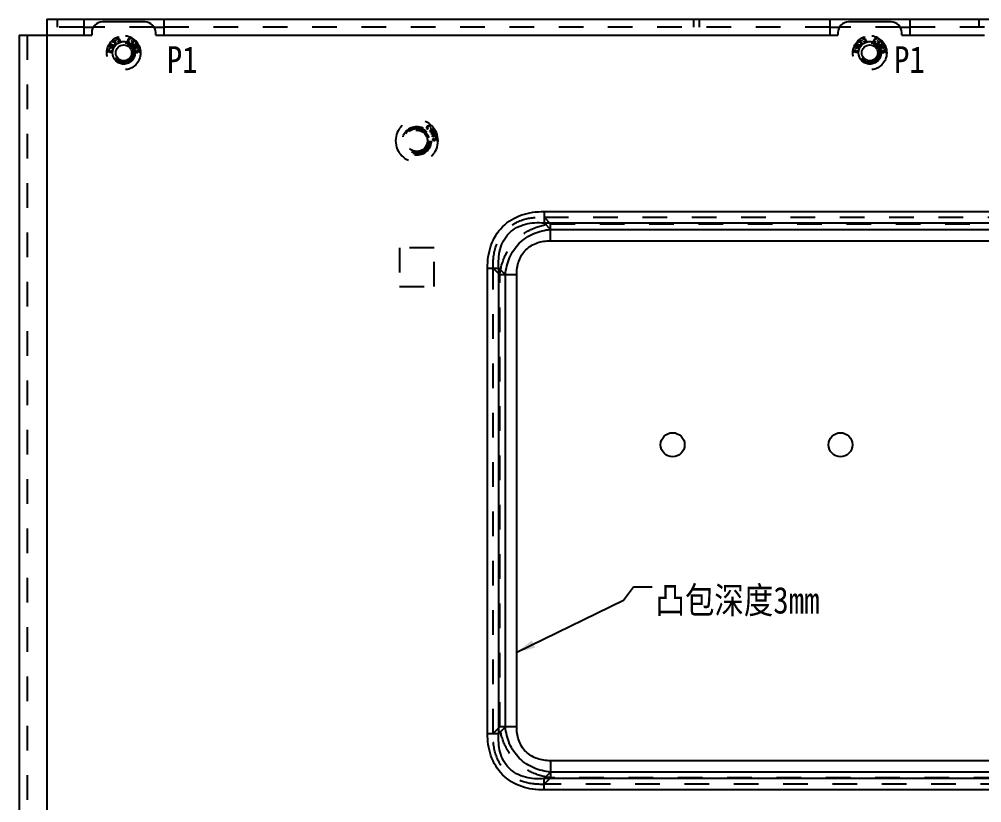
# Model space of a CAD drawing. Header units: millimetres. Extents: x -177 to 18421, y -5017 to 3255.
# Drawn here: x 14184.4 to 14365, y 1552.2 to 1699.2 of the extents above; entities that cross this region are included whole.
import ezdxf

# ---------------------------------------------------------------- set-up
doc = ezdxf.new("R2010")
doc.units = ezdxf.units.MM
doc.header["$LTSCALE"] = 46.255
doc.linetypes.add('HIDDEN', pattern=[0.2, 0.1, -0.1])
doc.layers.get('0').update_dxf_attribs({"linetype": 'CONTINUOUS'})
for name, color, linetype in [('02___PRT_ALL_AXES', 7, 'CONTINUOUS'), ('03___PRT_ALL_CURVES', 7, 'CONTINUOUS'), ('DEFAULT_2', 8, 'HIDDEN')]:
    doc.layers.add(name, color=color, linetype=linetype)
doc.styles.get("Standard").update_dxf_attribs({"font": 'txt', "width": 0.85})
doc.dimstyles.get("Standard").update_dxf_attribs({"dimtxt": 2.5, "dimasz": 3.5, "dimexe": 1.5, "dimexo": 1, "dimtad": 1, "dimdsep": 46, "dimtxsty": 'Standard', "dimblk": '_FILLED', "dimcen": 0.09, "dimadec": 0, "dimazin": 0, "dimtol": 1, "dimtp": 0.01, "dimtm": 0.01, "dimtfac": 1, "dimtofl": 0, "dimtmove": 0, "dimatfit": 3, "dimldrblk": '_FILLED', "dimfxl": 0, "dimtolj": 1, "dimarcsym": 0})

# ---------------------------------------------------------------- blocks, each defined once
blk = doc.blocks.new('_FILLED')
at = {"color": 0, "linetype": 'ByBlock'}
blk.add_solid([(0, 0), (-1, 0.214), (-1, -0.214)], dxfattribs=at)

msp = doc.modelspace()

# ---------------------------------------------------------------- linework, layer by layer
at = {"color": 3, "linetype": 'Continuous'}
for p, q in [((14189.608, 1699.177), (14189.608, 1518.427)), ((14189.608, 1699.177), (14638.408, 1699.177)), ((14196.508, 1699.177), (14196.508, 1696.177)), ((14208.008, 1698.677), (14200.008, 1698.677)), ((14211.508, 1699.177), (14211.508, 1696.177)), ((14336.508, 1699.177), (14336.508, 1696.177)), ((14348.008, 1698.677), (14340.008, 1698.677)), ((14351.508, 1699.177), (14351.508, 1696.177)), ((14184.408, 1696.177), (14184.408, 1519.677)), ((14184.408, 1696.177), (14198.008, 1696.177)), ((14198.008, 1696.677), (14198.008, 1696.177)), ((14210.008, 1696.177), (14210.008, 1696.677)), ((14210.008, 1696.177), (14338.008, 1696.177)), ((14338.008, 1696.677), (14338.008, 1696.177)), ((14350.008, 1696.177), (14350.008, 1696.677)), ((14350.008, 1696.177), (14365.508, 1696.177)), ((14282.872, 1663.119), (14282.872, 1660.998)), ((14282.872, 1663.119), (14545.144, 1663.119)), ((14282.872, 1660.998), (14284.115, 1659.755)), ((14282.872, 1660.998), (14545.145, 1660.998)), ((14284.115, 1657.634), (14284.115, 1659.755)), ((14284.115, 1659.755), (14543.904, 1659.755)), ((14284.115, 1657.634), (14543.902, 1657.634)), ((14272.266, 1565.241), (14272.266, 1652.513)), ((14272.266, 1652.513), (14274.387, 1652.513)), ((14274.387, 1565.241), (14274.387, 1652.513)), ((14274.387, 1652.513), (14275.63, 1651.27)), ((14275.63, 1566.483), (14275.63, 1651.27)), ((14277.751, 1651.27), (14275.63, 1651.27)), ((14277.751, 1566.483), (14277.751, 1651.27)), ((14274.387, 1565.241), (14275.63, 1566.483)), ((14277.751, 1566.483), (14275.63, 1566.483)), ((14272.266, 1565.241), (14274.387, 1565.241)), ((14284.115, 1560.119), (14284.115, 1557.998)), ((14543.902, 1560.119), (14284.115, 1560.119)), ((14282.872, 1556.755), (14284.115, 1557.998)), ((14543.902, 1557.998), (14284.115, 1557.998)), ((14282.872, 1554.634), (14282.872, 1556.755)), ((14545.144, 1556.755), (14282.872, 1556.755)), ((14545.144, 1554.634), (14282.872, 1554.634))]:
    msp.add_line(p, q, dxfattribs=at)
at = {"color": 7, "linetype": 'Continuous'}
for p, q in [((14196.508, 1697.677), (14198.317, 1697.677)), ((14209.699, 1697.677), (14211.508, 1697.677)), ((14336.508, 1697.677), (14338.317, 1697.677)), ((14349.699, 1697.677), (14351.508, 1697.677))]:
    msp.add_line(p, q, dxfattribs=at)
at = {"color": 3, "linetype": 'Continuous'}
for centre in [(14307.008, 1619.377), (14338.508, 1619.377)]:
    msp.add_circle(centre, 2.25, dxfattribs=at)
for centre, start, end in [((14200.008, 1696.677), 90, 180), ((14208.008, 1696.677), 0, 90), ((14340.008, 1696.677), 90, 180), ((14348.008, 1696.677), 0, 90)]:
    msp.add_arc(centre, 2, start, end, dxfattribs=at)
for points, knots in [([(14272.266, 1652.513), (14272.265, 1653.921), (14272.631, 1656.764), (14274.849, 1660.536), (14278.621, 1662.754), (14281.464, 1663.119), (14282.872, 1663.119)], [0, 0, 0, 0, 0.2504669, 0.4999978, 0.7495305, 1, 1, 1, 1]), ([(14274.387, 1652.513), (14274.298, 1653.676), (14274.386, 1656.045), (14276.069, 1659.317), (14279.34, 1661), (14281.709, 1661.088), (14282.872, 1660.998)], [0, 0, 0, 0, 0.2506034, 0.499997, 0.7493937, 1, 1, 1, 1]), ([(14275.63, 1651.27), (14275.728, 1652.354), (14276.227, 1654.517), (14278.075, 1657.31), (14280.868, 1659.159), (14283.031, 1659.657), (14284.115, 1659.755)], [0, 0, 0, 0, 0.2499335, 0.4999959, 0.7500621, 1, 1, 1, 1]), ([(14277.751, 1651.27), (14277.751, 1652.115), (14277.97, 1653.821), (14279.303, 1656.083), (14281.564, 1657.415), (14283.27, 1657.634), (14284.115, 1657.634)], [0, 0, 0, 0, 0.2504154, 0.4999966, 0.7495814, 1, 1, 1, 1]), ([(14284.115, 1557.998), (14283.031, 1558.096), (14280.868, 1558.595), (14278.076, 1560.444), (14276.226, 1563.237), (14275.728, 1565.399), (14275.63, 1566.483)], [0, 0, 0, 0, 0.2499335, 0.4999959, 0.7500621, 1, 1, 1, 1]), ([(14284.115, 1560.119), (14283.27, 1560.119), (14281.564, 1560.339), (14279.303, 1561.671), (14277.97, 1563.933), (14277.751, 1565.639), (14277.751, 1566.483)], [0, 0, 0, 0, 0.2504154, 0.4999966, 0.7495814, 1, 1, 1, 1]), ([(14282.872, 1554.634), (14281.464, 1554.634), (14278.621, 1554.999), (14274.849, 1557.218), (14272.631, 1560.989), (14272.266, 1563.833), (14272.266, 1565.241)], [0, 0, 0, 0, 0.2504669, 0.4999978, 0.7495305, 1, 1, 1, 1]), ([(14282.872, 1556.755), (14281.709, 1556.666), (14279.34, 1556.754), (14276.069, 1558.437), (14274.386, 1561.708), (14274.298, 1564.077), (14274.387, 1565.241)], [0, 0, 0, 0, 0.2506034, 0.499997, 0.7493937, 1, 1, 1, 1])]:
    msp.add_open_spline(points, degree=3, knots=knots, dxfattribs=at)
at = {"layer": '02___PRT_ALL_AXES', "color": 8, "linetype": 'HIDDEN'}
for p, q in [((14255.758, 1656.277), (14255.758, 1649.077)), ((14262.258, 1656.277), (14255.758, 1656.277)), ((14262.258, 1649.077), (14262.258, 1656.277)), ((14255.758, 1649.077), (14262.258, 1649.077))]:
    msp.add_line(p, q, dxfattribs=at)
for centre, radius in [((14204.008, 1692.877), 3.175), ((14344.008, 1692.877), 3.175), ((14204.008, 1692.877), 2.11), ((14204.008, 1692.877), 1.91), ((14344.008, 1692.877), 2.11), ((14344.008, 1692.877), 1.91), ((14259.008, 1676.377), 2.7), ((14259.008, 1676.377), 2.69), ((14259.008, 1676.377), 2.49)]:
    msp.add_circle(centre, radius, dxfattribs=at)
at = {"layer": '02___PRT_ALL_AXES', "color": 3, "linetype": 'Continuous'}
for centre in [(14204.008, 1692.877), (14344.008, 1692.877)]:
    msp.add_circle(centre, 2.1, dxfattribs=at)
at = {"layer": '02___PRT_ALL_AXES', "color": 7, "linetype": 'Continuous'}
for centre in [(14204.008, 1692.877), (14344.008, 1692.877)]:
    msp.add_circle(centre, 1.5, dxfattribs=at)
at = {"layer": '02___PRT_ALL_AXES', "color": 8, "linetype": 'HIDDEN'}
msp.add_arc((14259.008, 1676.377), 3.975, 180, 0, dxfattribs=at)
at = {"layer": '03___PRT_ALL_CURVES', "color": 4, "linetype": 'Continuous'}
for centre in [(14204.008, 1692.877), (14344.008, 1692.877)]:
    msp.add_circle(centre, 2.1, dxfattribs=at)
at = {"layer": 'DEFAULT_2', "color": 8, "linetype": 'HIDDEN'}
for p, q in [((14196.508, 1697.677), (14189.608, 1697.677)), ((14191.608, 1697.677), (14191.608, 1699.177)), ((14209.699, 1697.677), (14198.317, 1697.677)), ((14336.508, 1697.677), (14211.508, 1697.677)), ((14311.008, 1697.677), (14311.008, 1699.177)), ((14312.008, 1699.177), (14312.008, 1697.677)), ((14349.699, 1697.677), (14338.317, 1697.677)), ((14365.508, 1697.677), (14351.508, 1697.677)), ((14364.508, 1697.677), (14364.508, 1699.177)), ((14185.908, 1696.177), (14185.908, 1519.677)), ((14203.039, 1695.9), (14203.076, 1695.809)), ((14204.978, 1695.9), (14204.941, 1695.809)), ((14343.039, 1695.9), (14343.076, 1695.809)), ((14344.978, 1695.9), (14344.941, 1695.809)), ((14201.974, 1693.703), (14201.12, 1694.196)), ((14201.152, 1694.264), (14201.827, 1693.874)), ((14201.827, 1693.874), (14201.233, 1694.419)), ((14201.283, 1694.506), (14202.052, 1694.264)), ((14201.35, 1694.409), (14202.03, 1693.801)), ((14202.218, 1694.126), (14201.35, 1694.409)), ((14202.052, 1694.264), (14201.377, 1694.654)), ((14201.42, 1694.715), (14202.274, 1694.223)), ((14201.755, 1695.027), (14201.762, 1695.093)), ((14201.758, 1694.971), (14201.755, 1695.027)), ((14201.783, 1694.907), (14201.758, 1694.971)), ((14201.762, 1695.093), (14201.783, 1695.142)), ((14201.818, 1694.852), (14201.783, 1694.907)), ((14201.864, 1694.896), (14201.818, 1694.852)), ((14201.836, 1695.016), (14201.832, 1694.983)), ((14201.832, 1694.983), (14201.843, 1694.935)), ((14201.866, 1695.074), (14201.836, 1695.016)), ((14201.843, 1694.935), (14201.864, 1694.896)), ((14201.857, 1695.212), (14201.907, 1695.231)), ((14201.921, 1695.126), (14201.866, 1695.074)), ((14201.907, 1695.231), (14201.973, 1695.234)), ((14201.98, 1695.154), (14201.921, 1695.126)), ((14201.973, 1695.234), (14202.029, 1695.229)), ((14202.013, 1695.155), (14201.98, 1695.154)), ((14202.061, 1695.142), (14202.013, 1695.155)), ((14202.029, 1695.229), (14202.091, 1695.2)), ((14202.099, 1695.12), (14202.061, 1695.142)), ((14202.091, 1695.2), (14202.144, 1695.163)), ((14202.158, 1695.058), (14202.099, 1695.12)), ((14202.125, 1694.821), (14202.161, 1694.855)), ((14202.183, 1694.759), (14202.125, 1694.821)), ((14202.144, 1695.163), (14202.203, 1695.101)), ((14202.198, 1694.979), (14202.158, 1695.058)), ((14202.161, 1694.855), (14202.2, 1694.922)), ((14202.219, 1694.794), (14202.183, 1694.759)), ((14202.194, 1694.476), (14202.239, 1694.519)), ((14202.262, 1694.423), (14202.194, 1694.476)), ((14202.2, 1694.922), (14202.198, 1694.979)), ((14202.203, 1695.101), (14202.253, 1695.031)), ((14202.274, 1694.223), (14202.218, 1694.126)), ((14202.303, 1694.814), (14202.219, 1694.794)), ((14202.239, 1694.519), (14202.301, 1694.49)), ((14202.253, 1695.031), (14202.279, 1694.967)), ((14202.357, 1694.395), (14202.262, 1694.423)), ((14202.279, 1694.967), (14202.263, 1694.893)), ((14202.263, 1694.893), (14202.343, 1694.882)), ((14202.301, 1694.49), (14202.358, 1694.485)), ((14202.351, 1694.801), (14202.303, 1694.814)), ((14202.343, 1694.882), (14202.405, 1694.852)), ((14202.427, 1694.756), (14202.351, 1694.801)), ((14202.422, 1694.399), (14202.357, 1694.395)), ((14202.358, 1694.485), (14202.418, 1694.512)), ((14202.405, 1694.852), (14202.473, 1694.799)), ((14202.418, 1694.512), (14202.454, 1694.547)), ((14202.421, 1695.203), (14202.57, 1695.295)), ((14202.478, 1695.112), (14202.421, 1695.203)), ((14202.5, 1694.444), (14202.422, 1694.399)), ((14202.457, 1694.726), (14202.427, 1694.756)), ((14202.454, 1694.547), (14202.485, 1694.605)), ((14202.483, 1694.662), (14202.457, 1694.726)), ((14202.473, 1694.799), (14202.502, 1694.769)), ((14202.626, 1695.205), (14202.478, 1695.112)), ((14202.485, 1694.605), (14202.483, 1694.662)), ((14202.518, 1694.461), (14202.5, 1694.444)), ((14202.502, 1694.769), (14202.552, 1694.698)), ((14202.567, 1694.537), (14202.518, 1694.461)), ((14202.552, 1694.698), (14202.574, 1694.602)), ((14202.574, 1694.602), (14202.567, 1694.537)), ((14202.57, 1695.295), (14202.626, 1695.205)), ((14202.658, 1695.641), (14202.621, 1695.733)), ((14203.181, 1695.278), (14202.658, 1695.641)), ((14203.076, 1695.809), (14202.751, 1695.679)), ((14202.751, 1695.679), (14203.215, 1695.36)), ((14202.915, 1695.034), (14202.973, 1695.057)), ((14202.958, 1694.96), (14202.915, 1695.034)), ((14203.036, 1694.899), (14202.958, 1694.96)), ((14202.973, 1695.057), (14203.02, 1695.007)), ((14203.02, 1695.007), (14203.071, 1694.982)), ((14203.099, 1694.878), (14203.036, 1694.899)), ((14203.071, 1694.982), (14203.137, 1694.985)), ((14203.188, 1694.891), (14203.099, 1694.878)), ((14203.137, 1694.985), (14203.183, 1695.004)), ((14203.236, 1695.208), (14203.181, 1695.278)), ((14203.183, 1695.004), (14203.233, 1695.047)), ((14203.234, 1694.91), (14203.188, 1694.891)), ((14203.215, 1695.36), (14203.262, 1695.31)), ((14203.233, 1695.047), (14203.252, 1695.1)), ((14203.296, 1694.957), (14203.234, 1694.91)), ((14203.252, 1695.169), (14203.236, 1695.208)), ((14203.252, 1695.1), (14203.252, 1695.169)), ((14203.262, 1695.31), (14203.305, 1695.236)), ((14203.326, 1695.015), (14203.296, 1694.957)), ((14203.305, 1695.236), (14203.321, 1695.197)), ((14203.321, 1695.197), (14203.341, 1695.113)), ((14203.341, 1695.113), (14203.326, 1695.015)), ((14204.696, 1695.197), (14204.676, 1695.113)), ((14204.676, 1695.113), (14204.69, 1695.015)), ((14204.69, 1695.015), (14204.721, 1694.957)), ((14204.711, 1695.236), (14204.696, 1695.197)), ((14204.755, 1695.31), (14204.711, 1695.236)), ((14204.721, 1694.957), (14204.783, 1694.91)), ((14204.802, 1695.36), (14204.755, 1695.31)), ((14204.765, 1695.169), (14204.781, 1695.208)), ((14204.765, 1695.1), (14204.765, 1695.169)), ((14204.784, 1695.047), (14204.765, 1695.1)), ((14204.781, 1695.208), (14204.836, 1695.278)), ((14204.783, 1694.91), (14204.829, 1694.891)), ((14204.834, 1695.004), (14204.784, 1695.047)), ((14205.266, 1695.679), (14204.802, 1695.36)), ((14204.829, 1694.891), (14204.918, 1694.878)), ((14204.88, 1694.985), (14204.834, 1695.004)), ((14204.836, 1695.278), (14205.359, 1695.641)), ((14204.946, 1694.982), (14204.88, 1694.985)), ((14204.918, 1694.878), (14204.98, 1694.899)), ((14204.941, 1695.809), (14205.266, 1695.679)), ((14204.997, 1695.007), (14204.946, 1694.982)), ((14204.98, 1694.899), (14205.059, 1694.96)), ((14205.044, 1695.057), (14204.997, 1695.007)), ((14205.102, 1695.034), (14205.044, 1695.057)), ((14205.059, 1694.96), (14205.102, 1695.034)), ((14205.359, 1695.641), (14205.395, 1695.733)), ((14205.447, 1695.295), (14205.391, 1695.205)), ((14205.391, 1695.205), (14205.539, 1695.112)), ((14205.465, 1694.698), (14205.443, 1694.602)), ((14205.443, 1694.602), (14205.45, 1694.537)), ((14205.595, 1695.203), (14205.447, 1695.295)), ((14205.45, 1694.537), (14205.498, 1694.461)), ((14205.515, 1694.769), (14205.465, 1694.698)), ((14205.498, 1694.461), (14205.517, 1694.444)), ((14205.544, 1694.799), (14205.515, 1694.769)), ((14205.517, 1694.444), (14205.595, 1694.399)), ((14205.532, 1694.605), (14205.534, 1694.662)), ((14205.563, 1694.547), (14205.532, 1694.605)), ((14205.534, 1694.662), (14205.56, 1694.726)), ((14205.539, 1695.112), (14205.595, 1695.203)), ((14205.612, 1694.852), (14205.544, 1694.799)), ((14205.56, 1694.726), (14205.589, 1694.756)), ((14205.599, 1694.512), (14205.563, 1694.547)), ((14205.589, 1694.756), (14205.666, 1694.801)), ((14205.595, 1694.399), (14205.66, 1694.395)), ((14205.659, 1694.485), (14205.599, 1694.512)), ((14205.674, 1694.882), (14205.612, 1694.852)), ((14205.715, 1694.49), (14205.659, 1694.485)), ((14205.66, 1694.395), (14205.755, 1694.423)), ((14205.666, 1694.801), (14205.714, 1694.814)), ((14205.754, 1694.893), (14205.674, 1694.882)), ((14205.714, 1694.814), (14205.797, 1694.794)), ((14205.778, 1694.519), (14205.715, 1694.49)), ((14205.764, 1695.031), (14205.738, 1694.967)), ((14205.738, 1694.967), (14205.754, 1694.893)), ((14206.597, 1694.715), (14205.743, 1694.223)), ((14205.743, 1694.223), (14205.799, 1694.126)), ((14205.755, 1694.423), (14205.823, 1694.476)), ((14205.814, 1695.101), (14205.764, 1695.031)), ((14205.823, 1694.476), (14205.778, 1694.519)), ((14205.797, 1694.794), (14205.834, 1694.759)), ((14205.799, 1694.126), (14206.667, 1694.409)), ((14205.872, 1695.163), (14205.814, 1695.101)), ((14205.816, 1694.922), (14205.819, 1694.979)), ((14205.856, 1694.855), (14205.816, 1694.922)), ((14205.819, 1694.979), (14205.859, 1695.058)), ((14205.834, 1694.759), (14205.892, 1694.821)), ((14205.892, 1694.821), (14205.856, 1694.855)), ((14205.859, 1695.058), (14205.918, 1695.12)), ((14205.925, 1695.2), (14205.872, 1695.163)), ((14205.918, 1695.12), (14205.956, 1695.142)), ((14205.988, 1695.229), (14205.925, 1695.2)), ((14205.956, 1695.142), (14206.004, 1695.155)), ((14205.965, 1694.264), (14206.64, 1694.654)), ((14206.734, 1694.506), (14205.965, 1694.264)), ((14206.667, 1694.409), (14205.986, 1693.801)), ((14206.044, 1695.234), (14205.988, 1695.229)), ((14206.004, 1695.155), (14206.036, 1695.154)), ((14206.036, 1695.154), (14206.096, 1695.126)), ((14206.043, 1693.703), (14206.897, 1694.196)), ((14206.11, 1695.231), (14206.044, 1695.234)), ((14206.096, 1695.126), (14206.151, 1695.074)), ((14206.16, 1695.212), (14206.11, 1695.231)), ((14206.151, 1695.074), (14206.181, 1695.016)), ((14206.173, 1694.935), (14206.153, 1694.896)), ((14206.153, 1694.896), (14206.198, 1694.852)), ((14206.185, 1694.983), (14206.173, 1694.935)), ((14206.181, 1695.016), (14206.185, 1694.983)), ((14206.189, 1693.874), (14206.784, 1694.419)), ((14206.864, 1694.264), (14206.189, 1693.874)), ((14206.198, 1694.852), (14206.233, 1694.907)), ((14206.255, 1695.093), (14206.233, 1695.142)), ((14206.233, 1694.907), (14206.259, 1694.971)), ((14206.261, 1695.027), (14206.255, 1695.093)), ((14206.259, 1694.971), (14206.261, 1695.027)), ((14341.974, 1693.703), (14341.12, 1694.196)), ((14341.152, 1694.264), (14341.827, 1693.874)), ((14341.827, 1693.874), (14341.233, 1694.419)), ((14341.283, 1694.506), (14342.052, 1694.264)), ((14341.35, 1694.409), (14342.03, 1693.801)), ((14342.218, 1694.126), (14341.35, 1694.409)), ((14342.052, 1694.264), (14341.377, 1694.654)), ((14341.42, 1694.715), (14342.274, 1694.223)), ((14341.755, 1695.027), (14341.762, 1695.093)), ((14341.758, 1694.971), (14341.755, 1695.027)), ((14341.783, 1694.907), (14341.758, 1694.971)), ((14341.762, 1695.093), (14341.783, 1695.142)), ((14341.818, 1694.852), (14341.783, 1694.907)), ((14341.864, 1694.896), (14341.818, 1694.852)), ((14341.836, 1695.016), (14341.832, 1694.983)), ((14341.832, 1694.983), (14341.843, 1694.935)), ((14341.866, 1695.074), (14341.836, 1695.016)), ((14341.843, 1694.935), (14341.864, 1694.896)), ((14341.857, 1695.212), (14341.907, 1695.231)), ((14341.921, 1695.126), (14341.866, 1695.074)), ((14341.907, 1695.231), (14341.973, 1695.234)), ((14341.98, 1695.154), (14341.921, 1695.126)), ((14341.973, 1695.234), (14342.029, 1695.229)), ((14342.013, 1695.155), (14341.98, 1695.154)), ((14342.061, 1695.142), (14342.013, 1695.155)), ((14342.029, 1695.229), (14342.091, 1695.2)), ((14342.099, 1695.12), (14342.061, 1695.142)), ((14342.091, 1695.2), (14342.144, 1695.163)), ((14342.158, 1695.058), (14342.099, 1695.12)), ((14342.125, 1694.821), (14342.161, 1694.855)), ((14342.183, 1694.759), (14342.125, 1694.821)), ((14342.144, 1695.163), (14342.203, 1695.101)), ((14342.198, 1694.979), (14342.158, 1695.058)), ((14342.161, 1694.855), (14342.2, 1694.922)), ((14342.219, 1694.794), (14342.183, 1694.759)), ((14342.194, 1694.476), (14342.239, 1694.519)), ((14342.262, 1694.423), (14342.194, 1694.476)), ((14342.2, 1694.922), (14342.198, 1694.979)), ((14342.203, 1695.101), (14342.253, 1695.031)), ((14342.274, 1694.223), (14342.218, 1694.126)), ((14342.303, 1694.814), (14342.219, 1694.794)), ((14342.239, 1694.519), (14342.301, 1694.49)), ((14342.253, 1695.031), (14342.279, 1694.967)), ((14342.357, 1694.395), (14342.262, 1694.423)), ((14342.279, 1694.967), (14342.263, 1694.893)), ((14342.263, 1694.893), (14342.343, 1694.882)), ((14342.301, 1694.49), (14342.358, 1694.485)), ((14342.351, 1694.801), (14342.303, 1694.814)), ((14342.343, 1694.882), (14342.405, 1694.852)), ((14342.427, 1694.756), (14342.351, 1694.801)), ((14342.422, 1694.399), (14342.357, 1694.395)), ((14342.358, 1694.485), (14342.418, 1694.512)), ((14342.405, 1694.852), (14342.473, 1694.799)), ((14342.418, 1694.512), (14342.454, 1694.547)), ((14342.421, 1695.203), (14342.57, 1695.295)), ((14342.478, 1695.112), (14342.421, 1695.203)), ((14342.5, 1694.444), (14342.422, 1694.399)), ((14342.457, 1694.726), (14342.427, 1694.756)), ((14342.454, 1694.547), (14342.485, 1694.605)), ((14342.483, 1694.662), (14342.457, 1694.726)), ((14342.473, 1694.799), (14342.502, 1694.769)), ((14342.626, 1695.205), (14342.478, 1695.112)), ((14342.485, 1694.605), (14342.483, 1694.662)), ((14342.518, 1694.461), (14342.5, 1694.444)), ((14342.502, 1694.769), (14342.552, 1694.698)), ((14342.567, 1694.537), (14342.518, 1694.461)), ((14342.552, 1694.698), (14342.574, 1694.602)), ((14342.574, 1694.602), (14342.567, 1694.537)), ((14342.57, 1695.295), (14342.626, 1695.205)), ((14342.658, 1695.641), (14342.621, 1695.733)), ((14343.181, 1695.278), (14342.658, 1695.641)), ((14343.076, 1695.809), (14342.751, 1695.679)), ((14342.751, 1695.679), (14343.215, 1695.36)), ((14342.915, 1695.034), (14342.973, 1695.057)), ((14342.958, 1694.96), (14342.915, 1695.034)), ((14343.036, 1694.899), (14342.958, 1694.96)), ((14342.973, 1695.057), (14343.02, 1695.007)), ((14343.02, 1695.007), (14343.071, 1694.982)), ((14343.099, 1694.878), (14343.036, 1694.899)), ((14343.071, 1694.982), (14343.137, 1694.985)), ((14343.188, 1694.891), (14343.099, 1694.878)), ((14343.137, 1694.985), (14343.183, 1695.004)), ((14343.236, 1695.208), (14343.181, 1695.278)), ((14343.183, 1695.004), (14343.233, 1695.047)), ((14343.234, 1694.91), (14343.188, 1694.891)), ((14343.215, 1695.36), (14343.262, 1695.31)), ((14343.233, 1695.047), (14343.252, 1695.1)), ((14343.296, 1694.957), (14343.234, 1694.91)), ((14343.252, 1695.169), (14343.236, 1695.208)), ((14343.252, 1695.1), (14343.252, 1695.169)), ((14343.262, 1695.31), (14343.305, 1695.236)), ((14343.326, 1695.015), (14343.296, 1694.957)), ((14343.305, 1695.236), (14343.321, 1695.197)), ((14343.321, 1695.197), (14343.341, 1695.113)), ((14343.341, 1695.113), (14343.326, 1695.015)), ((14344.696, 1695.197), (14344.676, 1695.113)), ((14344.676, 1695.113), (14344.69, 1695.015)), ((14344.69, 1695.015), (14344.721, 1694.957)), ((14344.711, 1695.236), (14344.696, 1695.197)), ((14344.755, 1695.31), (14344.711, 1695.236)), ((14344.721, 1694.957), (14344.783, 1694.91)), ((14344.802, 1695.36), (14344.755, 1695.31)), ((14344.765, 1695.169), (14344.781, 1695.208)), ((14344.765, 1695.1), (14344.765, 1695.169)), ((14344.784, 1695.047), (14344.765, 1695.1)), ((14344.781, 1695.208), (14344.836, 1695.278)), ((14344.783, 1694.91), (14344.829, 1694.891)), ((14344.834, 1695.004), (14344.784, 1695.047)), ((14345.266, 1695.679), (14344.802, 1695.36)), ((14344.829, 1694.891), (14344.918, 1694.878)), ((14344.88, 1694.985), (14344.834, 1695.004)), ((14344.836, 1695.278), (14345.359, 1695.641)), ((14344.946, 1694.982), (14344.88, 1694.985)), ((14344.918, 1694.878), (14344.98, 1694.899)), ((14344.941, 1695.809), (14345.266, 1695.679)), ((14344.997, 1695.007), (14344.946, 1694.982)), ((14344.98, 1694.899), (14345.059, 1694.96)), ((14345.044, 1695.057), (14344.997, 1695.007)), ((14345.102, 1695.034), (14345.044, 1695.057)), ((14345.059, 1694.96), (14345.102, 1695.034)), ((14345.359, 1695.641), (14345.395, 1695.733)), ((14345.447, 1695.295), (14345.391, 1695.205)), ((14345.391, 1695.205), (14345.539, 1695.112)), ((14345.465, 1694.698), (14345.443, 1694.602)), ((14345.443, 1694.602), (14345.45, 1694.537)), ((14345.595, 1695.203), (14345.447, 1695.295)), ((14345.45, 1694.537), (14345.498, 1694.461)), ((14345.515, 1694.769), (14345.465, 1694.698)), ((14345.498, 1694.461), (14345.517, 1694.444)), ((14345.544, 1694.799), (14345.515, 1694.769)), ((14345.517, 1694.444), (14345.595, 1694.399)), ((14345.532, 1694.605), (14345.534, 1694.662)), ((14345.563, 1694.547), (14345.532, 1694.605)), ((14345.534, 1694.662), (14345.56, 1694.726)), ((14345.539, 1695.112), (14345.595, 1695.203)), ((14345.612, 1694.852), (14345.544, 1694.799)), ((14345.56, 1694.726), (14345.589, 1694.756)), ((14345.599, 1694.512), (14345.563, 1694.547)), ((14345.589, 1694.756), (14345.666, 1694.801)), ((14345.595, 1694.399), (14345.66, 1694.395)), ((14345.659, 1694.485), (14345.599, 1694.512)), ((14345.674, 1694.882), (14345.612, 1694.852)), ((14345.715, 1694.49), (14345.659, 1694.485)), ((14345.66, 1694.395), (14345.755, 1694.423)), ((14345.666, 1694.801), (14345.714, 1694.814)), ((14345.754, 1694.893), (14345.674, 1694.882)), ((14345.714, 1694.814), (14345.797, 1694.794)), ((14345.778, 1694.519), (14345.715, 1694.49)), ((14345.764, 1695.031), (14345.738, 1694.967)), ((14345.738, 1694.967), (14345.754, 1694.893)), ((14346.597, 1694.715), (14345.743, 1694.223)), ((14345.743, 1694.223), (14345.799, 1694.126)), ((14345.755, 1694.423), (14345.823, 1694.476)), ((14345.814, 1695.101), (14345.764, 1695.031)), ((14345.823, 1694.476), (14345.778, 1694.519)), ((14345.797, 1694.794), (14345.834, 1694.759)), ((14345.799, 1694.126), (14346.667, 1694.409)), ((14345.872, 1695.163), (14345.814, 1695.101)), ((14345.816, 1694.922), (14345.819, 1694.979)), ((14345.856, 1694.855), (14345.816, 1694.922)), ((14345.819, 1694.979), (14345.859, 1695.058)), ((14345.834, 1694.759), (14345.892, 1694.821)), ((14345.892, 1694.821), (14345.856, 1694.855)), ((14345.859, 1695.058), (14345.918, 1695.12)), ((14345.925, 1695.2), (14345.872, 1695.163)), ((14345.918, 1695.12), (14345.956, 1695.142)), ((14345.988, 1695.229), (14345.925, 1695.2)), ((14345.956, 1695.142), (14346.004, 1695.155)), ((14345.965, 1694.264), (14346.64, 1694.654)), ((14346.734, 1694.506), (14345.965, 1694.264)), ((14346.667, 1694.409), (14345.986, 1693.801)), ((14346.044, 1695.234), (14345.988, 1695.229)), ((14346.004, 1695.155), (14346.036, 1695.154)), ((14346.036, 1695.154), (14346.096, 1695.126)), ((14346.043, 1693.703), (14346.897, 1694.196)), ((14346.11, 1695.231), (14346.044, 1695.234)), ((14346.096, 1695.126), (14346.151, 1695.074)), ((14346.16, 1695.212), (14346.11, 1695.231)), ((14346.151, 1695.074), (14346.181, 1695.016)), ((14346.173, 1694.935), (14346.153, 1694.896)), ((14346.153, 1694.896), (14346.198, 1694.852)), ((14346.185, 1694.983), (14346.173, 1694.935)), ((14346.181, 1695.016), (14346.185, 1694.983)), ((14346.189, 1693.874), (14346.784, 1694.419)), ((14346.864, 1694.264), (14346.189, 1693.874)), ((14346.198, 1694.852), (14346.233, 1694.907)), ((14346.255, 1695.093), (14346.233, 1695.142)), ((14346.233, 1694.907), (14346.259, 1694.971)), ((14346.261, 1695.027), (14346.255, 1695.093)), ((14346.259, 1694.971), (14346.261, 1695.027)), ((14200.86, 1693.093), (14200.846, 1693.156)), ((14200.856, 1693.258), (14200.884, 1693.317)), ((14200.917, 1693.024), (14200.86, 1693.093)), ((14200.884, 1693.317), (14200.931, 1693.362)), ((14201.019, 1692.976), (14200.917, 1693.024)), ((14200.931, 1693.362), (14201.021, 1693.403)), ((14200.983, 1693.244), (14200.972, 1693.144)), ((14200.972, 1693.144), (14200.988, 1693.092)), ((14201.009, 1693.291), (14200.983, 1693.244)), ((14200.988, 1693.092), (14201.048, 1693.048)), ((14201.056, 1693.324), (14201.009, 1693.291)), ((14201.102, 1692.954), (14201.019, 1692.976)), ((14201.021, 1693.403), (14201.109, 1693.419)), ((14201.048, 1693.048), (14201.11, 1693.029)), ((14201.122, 1693.342), (14201.056, 1693.324)), ((14201.11, 1693.029), (14201.102, 1692.954)), ((14201.109, 1693.419), (14201.214, 1693.408)), ((14201.185, 1693.335), (14201.122, 1693.342)), ((14201.246, 1693.304), (14201.185, 1693.335)), ((14201.214, 1693.408), (14201.296, 1693.374)), ((14201.284, 1693.262), (14201.246, 1693.304)), ((14201.3, 1693.21), (14201.284, 1693.262)), ((14201.292, 1693.135), (14201.3, 1693.21)), ((14201.308, 1693.083), (14201.292, 1693.135)), ((14201.296, 1693.374), (14201.376, 1693.315)), ((14201.297, 1693.649), (14201.356, 1693.814)), ((14201.397, 1693.614), (14201.297, 1693.649)), ((14201.345, 1693.029), (14201.308, 1693.083)), ((14201.424, 1692.97), (14201.345, 1693.029)), ((14201.356, 1693.814), (14201.456, 1693.779)), ((14201.376, 1693.315), (14201.413, 1693.261)), ((14201.456, 1693.779), (14201.397, 1693.614)), ((14201.413, 1693.261), (14201.427, 1693.196)), ((14201.427, 1693.196), (14201.419, 1693.122)), ((14201.419, 1693.122), (14201.436, 1693.082)), ((14201.508, 1692.949), (14201.424, 1692.97)), ((14201.436, 1693.082), (14201.475, 1693.04)), ((14201.475, 1693.04), (14201.537, 1693.021)), ((14201.592, 1692.94), (14201.508, 1692.949)), ((14201.537, 1693.021), (14201.579, 1693.017)), ((14201.579, 1693.017), (14201.644, 1693.022)), ((14201.678, 1692.943), (14201.592, 1692.94)), ((14201.626, 1693.25), (14201.634, 1693.325)), ((14201.667, 1693.234), (14201.626, 1693.25)), ((14201.634, 1693.325), (14201.696, 1693.306)), ((14201.644, 1693.022), (14201.69, 1693.055)), ((14201.706, 1693.204), (14201.667, 1693.234)), ((14201.768, 1692.984), (14201.678, 1692.943)), ((14201.69, 1693.055), (14201.715, 1693.09)), ((14201.696, 1693.306), (14201.776, 1693.26)), ((14201.723, 1693.165), (14201.706, 1693.204)), ((14201.715, 1693.09), (14201.723, 1693.165)), ((14201.816, 1693.029), (14201.768, 1692.984)), ((14201.776, 1693.26), (14201.834, 1693.203)), ((14201.842, 1693.076), (14201.816, 1693.029)), ((14201.834, 1693.203), (14201.849, 1693.139)), ((14201.849, 1693.139), (14201.842, 1693.076)), ((14202.03, 1693.801), (14201.974, 1693.703)), ((14205.986, 1693.801), (14206.043, 1693.703)), ((14206.182, 1693.203), (14206.168, 1693.139)), ((14206.168, 1693.139), (14206.174, 1693.076)), ((14206.174, 1693.076), (14206.201, 1693.029)), ((14206.24, 1693.26), (14206.182, 1693.203)), ((14206.201, 1693.029), (14206.249, 1692.984)), ((14206.321, 1693.306), (14206.24, 1693.26)), ((14206.249, 1692.984), (14206.338, 1692.943)), ((14206.293, 1693.165), (14206.311, 1693.204)), ((14206.301, 1693.09), (14206.293, 1693.165)), ((14206.327, 1693.055), (14206.301, 1693.09)), ((14206.311, 1693.204), (14206.35, 1693.234)), ((14206.383, 1693.325), (14206.321, 1693.306)), ((14206.373, 1693.022), (14206.327, 1693.055)), ((14206.338, 1692.943), (14206.424, 1692.94)), ((14206.35, 1693.234), (14206.391, 1693.25)), ((14206.438, 1693.017), (14206.373, 1693.022)), ((14206.391, 1693.25), (14206.383, 1693.325)), ((14206.424, 1692.94), (14206.509, 1692.949)), ((14206.48, 1693.021), (14206.438, 1693.017)), ((14206.542, 1693.04), (14206.48, 1693.021)), ((14206.509, 1692.949), (14206.592, 1692.97)), ((14206.58, 1693.082), (14206.542, 1693.04)), ((14206.661, 1693.814), (14206.561, 1693.779)), ((14206.561, 1693.779), (14206.619, 1693.614)), ((14206.598, 1693.122), (14206.58, 1693.082)), ((14206.604, 1693.261), (14206.59, 1693.196)), ((14206.59, 1693.196), (14206.598, 1693.122)), ((14206.592, 1692.97), (14206.672, 1693.029)), ((14206.641, 1693.315), (14206.604, 1693.261)), ((14206.619, 1693.614), (14206.72, 1693.649)), ((14206.72, 1693.374), (14206.641, 1693.315)), ((14206.72, 1693.649), (14206.661, 1693.814)), ((14206.672, 1693.029), (14206.709, 1693.083)), ((14206.709, 1693.083), (14206.725, 1693.135)), ((14206.717, 1693.21), (14206.732, 1693.262)), ((14206.725, 1693.135), (14206.717, 1693.21)), ((14206.802, 1693.408), (14206.72, 1693.374)), ((14206.732, 1693.262), (14206.771, 1693.304)), ((14206.771, 1693.304), (14206.832, 1693.335)), ((14206.908, 1693.419), (14206.802, 1693.408)), ((14206.832, 1693.335), (14206.895, 1693.342)), ((14206.895, 1693.342), (14206.961, 1693.324)), ((14206.969, 1693.048), (14206.907, 1693.029)), ((14206.907, 1693.029), (14206.915, 1692.954)), ((14206.995, 1693.403), (14206.908, 1693.419)), ((14206.915, 1692.954), (14206.998, 1692.976)), ((14206.961, 1693.324), (14207.007, 1693.291)), ((14207.029, 1693.092), (14206.969, 1693.048)), ((14207.085, 1693.362), (14206.995, 1693.403)), ((14206.998, 1692.976), (14207.1, 1693.024)), ((14207.007, 1693.291), (14207.034, 1693.244)), ((14207.045, 1693.144), (14207.029, 1693.092)), ((14207.034, 1693.244), (14207.045, 1693.144)), ((14207.133, 1693.317), (14207.085, 1693.362)), ((14207.1, 1693.024), (14207.157, 1693.093)), ((14207.16, 1693.258), (14207.133, 1693.317)), ((14207.157, 1693.093), (14207.171, 1693.156)), ((14340.86, 1693.093), (14340.846, 1693.156)), ((14340.856, 1693.258), (14340.884, 1693.317)), ((14340.917, 1693.024), (14340.86, 1693.093)), ((14340.884, 1693.317), (14340.931, 1693.362)), ((14341.019, 1692.976), (14340.917, 1693.024)), ((14340.931, 1693.362), (14341.021, 1693.403)), ((14340.983, 1693.244), (14340.972, 1693.144)), ((14340.972, 1693.144), (14340.988, 1693.092)), ((14341.009, 1693.291), (14340.983, 1693.244)), ((14340.988, 1693.092), (14341.048, 1693.048)), ((14341.056, 1693.324), (14341.009, 1693.291)), ((14341.102, 1692.954), (14341.019, 1692.976)), ((14341.021, 1693.403), (14341.109, 1693.419)), ((14341.048, 1693.048), (14341.11, 1693.029)), ((14341.122, 1693.342), (14341.056, 1693.324)), ((14341.11, 1693.029), (14341.102, 1692.954)), ((14341.109, 1693.419), (14341.214, 1693.408)), ((14341.185, 1693.335), (14341.122, 1693.342)), ((14341.246, 1693.304), (14341.185, 1693.335)), ((14341.214, 1693.408), (14341.296, 1693.374)), ((14341.284, 1693.262), (14341.246, 1693.304)), ((14341.3, 1693.21), (14341.284, 1693.262)), ((14341.292, 1693.135), (14341.3, 1693.21)), ((14341.308, 1693.083), (14341.292, 1693.135)), ((14341.296, 1693.374), (14341.376, 1693.315)), ((14341.297, 1693.649), (14341.356, 1693.814)), ((14341.397, 1693.614), (14341.297, 1693.649)), ((14341.345, 1693.029), (14341.308, 1693.083)), ((14341.424, 1692.97), (14341.345, 1693.029)), ((14341.356, 1693.814), (14341.456, 1693.779)), ((14341.376, 1693.315), (14341.413, 1693.261)), ((14341.456, 1693.779), (14341.397, 1693.614)), ((14341.413, 1693.261), (14341.427, 1693.196)), ((14341.427, 1693.196), (14341.419, 1693.122)), ((14341.419, 1693.122), (14341.436, 1693.082)), ((14341.508, 1692.949), (14341.424, 1692.97)), ((14341.436, 1693.082), (14341.475, 1693.04)), ((14341.475, 1693.04), (14341.537, 1693.021)), ((14341.592, 1692.94), (14341.508, 1692.949)), ((14341.537, 1693.021), (14341.579, 1693.017)), ((14341.579, 1693.017), (14341.644, 1693.022)), ((14341.678, 1692.943), (14341.592, 1692.94)), ((14341.626, 1693.25), (14341.634, 1693.325)), ((14341.667, 1693.234), (14341.626, 1693.25)), ((14341.634, 1693.325), (14341.696, 1693.306)), ((14341.644, 1693.022), (14341.69, 1693.055)), ((14341.706, 1693.204), (14341.667, 1693.234)), ((14341.768, 1692.984), (14341.678, 1692.943)), ((14341.69, 1693.055), (14341.715, 1693.09)), ((14341.696, 1693.306), (14341.776, 1693.26)), ((14341.723, 1693.165), (14341.706, 1693.204)), ((14341.715, 1693.09), (14341.723, 1693.165)), ((14341.816, 1693.029), (14341.768, 1692.984)), ((14341.776, 1693.26), (14341.834, 1693.203)), ((14341.842, 1693.076), (14341.816, 1693.029)), ((14341.834, 1693.203), (14341.849, 1693.139)), ((14341.849, 1693.139), (14341.842, 1693.076)), ((14342.03, 1693.801), (14341.974, 1693.703)), ((14345.986, 1693.801), (14346.043, 1693.703)), ((14346.182, 1693.203), (14346.168, 1693.139)), ((14346.168, 1693.139), (14346.174, 1693.076)), ((14346.174, 1693.076), (14346.201, 1693.029)), ((14346.24, 1693.26), (14346.182, 1693.203)), ((14346.201, 1693.029), (14346.249, 1692.984)), ((14346.321, 1693.306), (14346.24, 1693.26)), ((14346.249, 1692.984), (14346.338, 1692.943)), ((14346.293, 1693.165), (14346.311, 1693.204)), ((14346.301, 1693.09), (14346.293, 1693.165)), ((14346.327, 1693.055), (14346.301, 1693.09)), ((14346.311, 1693.204), (14346.35, 1693.234)), ((14346.383, 1693.325), (14346.321, 1693.306)), ((14346.373, 1693.022), (14346.327, 1693.055)), ((14346.338, 1692.943), (14346.424, 1692.94)), ((14346.35, 1693.234), (14346.391, 1693.25)), ((14346.438, 1693.017), (14346.373, 1693.022)), ((14346.391, 1693.25), (14346.383, 1693.325)), ((14346.424, 1692.94), (14346.509, 1692.949)), ((14346.48, 1693.021), (14346.438, 1693.017)), ((14346.542, 1693.04), (14346.48, 1693.021)), ((14346.509, 1692.949), (14346.592, 1692.97)), ((14346.58, 1693.082), (14346.542, 1693.04)), ((14346.661, 1693.814), (14346.561, 1693.779)), ((14346.561, 1693.779), (14346.619, 1693.614)), ((14346.598, 1693.122), (14346.58, 1693.082)), ((14346.604, 1693.261), (14346.59, 1693.196)), ((14346.59, 1693.196), (14346.598, 1693.122)), ((14346.592, 1692.97), (14346.672, 1693.029)), ((14346.641, 1693.315), (14346.604, 1693.261)), ((14346.619, 1693.614), (14346.72, 1693.649)), ((14346.72, 1693.374), (14346.641, 1693.315)), ((14346.72, 1693.649), (14346.661, 1693.814)), ((14346.672, 1693.029), (14346.709, 1693.083)), ((14346.709, 1693.083), (14346.725, 1693.135)), ((14346.717, 1693.21), (14346.732, 1693.262)), ((14346.725, 1693.135), (14346.717, 1693.21)), ((14346.802, 1693.408), (14346.72, 1693.374)), ((14346.732, 1693.262), (14346.771, 1693.304)), ((14346.771, 1693.304), (14346.832, 1693.335)), ((14346.908, 1693.419), (14346.802, 1693.408)), ((14346.832, 1693.335), (14346.895, 1693.342)), ((14346.895, 1693.342), (14346.961, 1693.324)), ((14346.969, 1693.048), (14346.907, 1693.029)), ((14346.907, 1693.029), (14346.915, 1692.954)), ((14346.995, 1693.403), (14346.908, 1693.419)), ((14346.915, 1692.954), (14346.998, 1692.976)), ((14346.961, 1693.324), (14347.007, 1693.291)), ((14347.029, 1693.092), (14346.969, 1693.048)), ((14347.085, 1693.362), (14346.995, 1693.403)), ((14346.998, 1692.976), (14347.1, 1693.024)), ((14347.007, 1693.291), (14347.034, 1693.244)), ((14347.045, 1693.144), (14347.029, 1693.092)), ((14347.034, 1693.244), (14347.045, 1693.144)), ((14347.133, 1693.317), (14347.085, 1693.362)), ((14347.1, 1693.024), (14347.157, 1693.093)), ((14347.16, 1693.258), (14347.133, 1693.317)), ((14347.157, 1693.093), (14347.171, 1693.156)), ((14261.343, 1679.594), (14261.279, 1679.517)), ((14260.818, 1678.932), (14260.803, 1678.834)), ((14260.803, 1678.834), (14260.815, 1678.77)), ((14260.815, 1678.77), (14260.86, 1678.706)), ((14260.862, 1679.006), (14260.818, 1678.932)), ((14260.86, 1678.706), (14260.899, 1678.674)), ((14260.889, 1679.039), (14260.862, 1679.006)), ((14260.953, 1679.097), (14260.889, 1679.039)), ((14260.899, 1678.674), (14260.98, 1678.635)), ((14260.9, 1678.893), (14260.921, 1678.958)), ((14260.902, 1678.836), (14260.9, 1678.893)), ((14260.937, 1678.78), (14260.902, 1678.836)), ((14260.921, 1678.958), (14260.947, 1678.991)), ((14260.975, 1678.749), (14260.937, 1678.78)), ((14260.947, 1678.991), (14261.021, 1679.041)), ((14261.013, 1679.13), (14260.953, 1679.097)), ((14261.037, 1678.726), (14260.975, 1678.749)), ((14260.98, 1678.635), (14261.045, 1678.637)), ((14261.551, 1679.296), (14261.013, 1679.13)), ((14261.021, 1679.041), (14261.628, 1679.232)), ((14261.093, 1678.735), (14261.037, 1678.726)), ((14261.045, 1678.637), (14261.138, 1678.671)), ((14261.153, 1678.769), (14261.093, 1678.735)), ((14261.138, 1678.671), (14261.201, 1678.729)), ((14261.201, 1678.729), (14261.153, 1678.769)), ((14261.279, 1679.517), (14261.551, 1679.296)), ((14261.866, 1678.486), (14261.392, 1678.162)), ((14261.392, 1678.162), (14261.434, 1678.1)), ((14261.434, 1678.1), (14262.078, 1678.177)), ((14261.593, 1678.902), (14261.516, 1678.829)), ((14261.516, 1678.829), (14261.636, 1678.702)), ((14261.575, 1678.196), (14261.908, 1678.425)), ((14262.028, 1678.249), (14261.575, 1678.196)), ((14261.713, 1678.775), (14261.593, 1678.902)), ((14261.628, 1679.232), (14261.691, 1679.31)), ((14261.636, 1678.702), (14261.713, 1678.775)), ((14262.574, 1678.134), (14261.657, 1677.765)), ((14261.699, 1677.661), (14262.598, 1677.82)), ((14261.9, 1678.662), (14261.795, 1678.59)), ((14261.795, 1678.59), (14261.866, 1678.486)), ((14262.598, 1677.82), (14261.839, 1677.313)), ((14261.882, 1677.775), (14262.607, 1678.066)), ((14262.677, 1677.906), (14261.882, 1677.775)), ((14261.971, 1678.559), (14261.9, 1678.662)), ((14261.908, 1678.425), (14262.028, 1678.249)), ((14262.215, 1678.726), (14261.971, 1678.559)), ((14262.013, 1678.497), (14262.259, 1678.665)), ((14262.183, 1678.249), (14262.013, 1678.497)), ((14262.05, 1677.357), (14262.715, 1677.813)), ((14262.078, 1678.177), (14262.183, 1678.249)), ((14261.657, 1677.765), (14261.699, 1677.661)), ((14261.839, 1677.313), (14261.881, 1677.208)), ((14261.881, 1677.208), (14262.798, 1677.577)), ((14261.988, 1676.703), (14261.972, 1676.639)), ((14261.972, 1676.639), (14261.977, 1676.577)), ((14261.977, 1676.577), (14262.002, 1676.528)), ((14262.048, 1676.758), (14261.988, 1676.703)), ((14262.002, 1676.528), (14262.048, 1676.482)), ((14262.13, 1676.802), (14262.048, 1676.758)), ((14262.048, 1676.482), (14262.137, 1676.439)), ((14262.774, 1677.649), (14262.05, 1677.357)), ((14262.098, 1676.661), (14262.117, 1676.7)), ((14262.104, 1676.587), (14262.098, 1676.661)), ((14262.128, 1676.551), (14262.104, 1676.587)), ((14262.117, 1676.7), (14262.157, 1676.729)), ((14262.174, 1676.517), (14262.128, 1676.551)), ((14262.193, 1676.819), (14262.13, 1676.802)), ((14262.137, 1676.439), (14262.223, 1676.433)), ((14262.157, 1676.729), (14262.199, 1676.744)), ((14262.238, 1676.509), (14262.174, 1676.517)), ((14262.199, 1676.744), (14262.193, 1676.819)), ((14262.223, 1676.433), (14262.308, 1676.439)), ((14262.281, 1676.513), (14262.238, 1676.509)), ((14262.343, 1676.53), (14262.281, 1676.513)), ((14262.308, 1676.439), (14262.392, 1676.458)), ((14262.383, 1676.571), (14262.343, 1676.53)), ((14262.401, 1676.61), (14262.383, 1676.571)), ((14262.392, 1676.458), (14262.473, 1676.515)), ((14262.412, 1676.748), (14262.395, 1676.684)), ((14262.395, 1676.684), (14262.401, 1676.61)), ((14262.511, 1677.265), (14262.408, 1677.238)), ((14262.408, 1677.238), (14262.451, 1677.069)), ((14262.45, 1676.802), (14262.412, 1676.748)), ((14262.531, 1676.858), (14262.45, 1676.802)), ((14262.451, 1677.069), (14262.554, 1677.095)), ((14262.473, 1676.515), (14262.511, 1676.568)), ((14262.554, 1677.095), (14262.511, 1677.265)), ((14262.511, 1676.568), (14262.528, 1676.62)), ((14262.523, 1676.694), (14262.54, 1676.746)), ((14262.528, 1676.62), (14262.523, 1676.694)), ((14262.614, 1676.89), (14262.531, 1676.858)), ((14262.54, 1676.746), (14262.579, 1676.787)), ((14262.579, 1676.787), (14262.641, 1676.816)), ((14262.72, 1676.898), (14262.614, 1676.89)), ((14262.641, 1676.816), (14262.705, 1676.821)), ((14262.705, 1676.821), (14262.77, 1676.801)), ((14262.77, 1676.526), (14262.708, 1676.508)), ((14262.708, 1676.508), (14262.714, 1676.433)), ((14262.714, 1676.433), (14262.797, 1676.452)), ((14262.807, 1676.879), (14262.72, 1676.898)), ((14262.77, 1676.801), (14262.816, 1676.767)), ((14262.831, 1676.568), (14262.77, 1676.526)), ((14262.797, 1676.452), (14262.901, 1676.498)), ((14262.896, 1676.836), (14262.807, 1676.879)), ((14262.816, 1676.767), (14262.841, 1676.719)), ((14262.849, 1676.619), (14262.831, 1676.568)), ((14262.841, 1676.719), (14262.849, 1676.619)), ((14262.942, 1676.79), (14262.896, 1676.836)), ((14262.901, 1676.498), (14262.959, 1676.565)), ((14262.968, 1676.73), (14262.942, 1676.79)), ((14262.959, 1676.565), (14262.975, 1676.628)), ((14282.872, 1662.059), (14284.115, 1660.816)), ((14282.872, 1662.059), (14545.145, 1662.059)), ((14284.115, 1659.755), (14284.115, 1660.816)), ((14284.115, 1660.816), (14543.904, 1660.816)), ((14273.326, 1565.241), (14273.326, 1652.513)), ((14273.326, 1652.513), (14274.569, 1651.27)), ((14274.569, 1566.483), (14274.569, 1651.27)), ((14275.63, 1651.27), (14274.569, 1651.27)), ((14273.326, 1565.241), (14274.569, 1566.483)), ((14275.63, 1566.483), (14274.569, 1566.483)), ((14282.872, 1555.695), (14284.115, 1556.937)), ((14284.115, 1557.998), (14284.115, 1556.937)), ((14543.902, 1556.937), (14284.115, 1556.937)), ((14545.144, 1555.695), (14282.872, 1555.695))]:
    msp.add_line(p, q, dxfattribs=at)
for centre, radius in [((14204.008, 1692.877), 1.8), ((14204.008, 1692.877), 1.5), ((14344.008, 1692.877), 1.8), ((14344.008, 1692.877), 1.5), ((14259.008, 1676.377), 2.3), ((14259.008, 1676.377), 2)]:
    msp.add_circle(centre, radius, dxfattribs=at)
for centre, radius in [((14204.008, 1692.877), 3.175), ((14344.008, 1692.877), 3.175), ((14259.008, 1676.377), 3.975)]:
    msp.add_arc(centre, radius, 0, 180, dxfattribs=at)
for points, knots in [([(14273.326, 1652.513), (14273.28, 1653.799), (14273.506, 1656.408), (14275.46, 1659.925), (14278.977, 1661.879), (14281.586, 1662.105), (14282.872, 1662.059)], [0, 0, 0, 0, 0.2505769, 0.4999971, 0.7494204, 1, 1, 1, 1]), ([(14274.569, 1651.27), (14274.719, 1652.472), (14275.357, 1654.858), (14277.46, 1657.925), (14280.527, 1660.029), (14282.913, 1660.666), (14284.115, 1660.816)], [0, 0, 0, 0, 0.2496452, 0.4999956, 0.7503496, 1, 1, 1, 1]), ([(14284.115, 1556.937), (14282.913, 1557.087), (14280.527, 1557.725), (14277.46, 1559.828), (14275.356, 1562.895), (14274.719, 1565.282), (14274.569, 1566.483)], [0, 0, 0, 0, 0.2496452, 0.4999956, 0.7503496, 1, 1, 1, 1]), ([(14282.872, 1555.695), (14281.586, 1555.649), (14278.977, 1555.875), (14275.461, 1557.829), (14273.506, 1561.346), (14273.28, 1563.954), (14273.326, 1565.241)], [0, 0, 0, 0, 0.2505769, 0.4999971, 0.7494204, 1, 1, 1, 1])]:
    msp.add_open_spline(points, degree=3, knots=knots, dxfattribs=at)

# ---------------------------------------------------------------- texts
at = {"color": 2, "linetype": 'Continuous', "char_height": 5, "width": 8.5, "attachment_point": 1, "line_spacing_factor": 0.9}
for insert in [(14212.094, 1694.126), (14348.541, 1694.126)]:
    msp.add_mtext('P1', dxfattribs=dict(at, insert=insert))
at = {"color": 1, "linetype": 'Continuous', "insert": (14303.791, 1592.717), "char_height": 5, "width": 44.625, "attachment_point": 1, "line_spacing_factor": 0.9}
msp.add_mtext('凸包深度3mm', dxfattribs=at)

# ---------------------------------------------------------------- leaders
at = {"color": 2, "linetype": 'Continuous', "annotation_type": 0, "has_hookline": 1, "hookline_direction": 0, "text_width": 34.863}
msp.add_leader([(14277.751, 1580.453), (14297.791, 1590.217), (14299.666, 1592.717), (14303.166, 1592.717)], dimstyle='Standard', override={"dimtad": 0}, dxfattribs=at)

doc.saveas('drawing.dxf')
